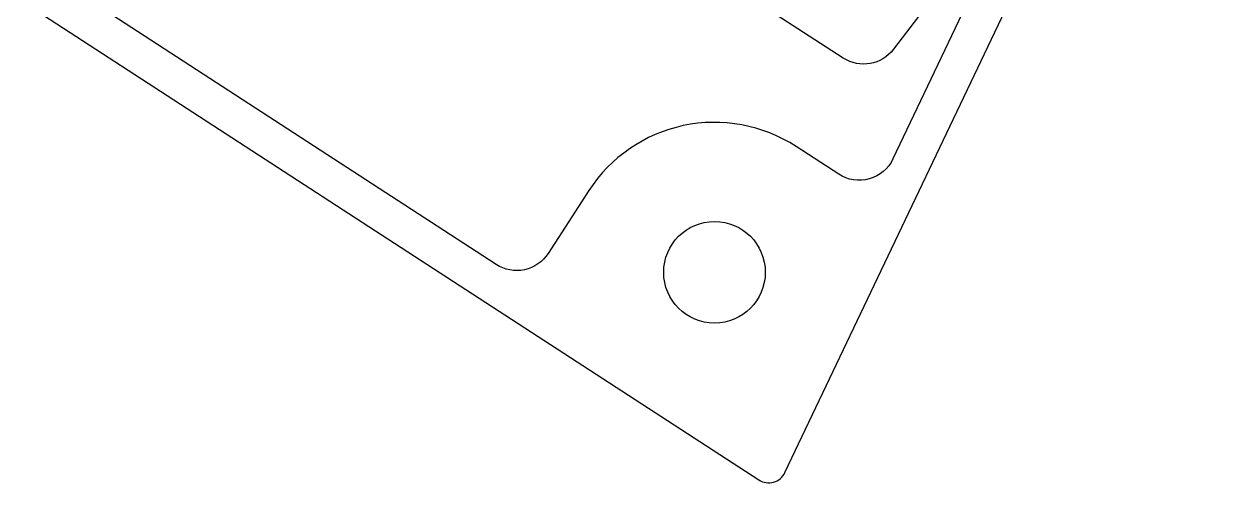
# Model space of a CAD drawing. Header units: millimetres. Extents: x -219 to 14, y 168 to 388.
# Drawn here: x -88.7 to -37.5, y 168.4 to 187.8 of the extents above; entities that cross this region are included whole.
import ezdxf

# ---------------------------------------------------------------- set-up
doc = ezdxf.new("R2010")
doc.units = ezdxf.units.MM
doc.layers.get('0').update_dxf_attribs({"linetype": 'CONTINUOUS'})

msp = doc.modelspace()

# ---------------------------------------------------------------- linework, layer by layer
for points in [[(-54.922, 280.386, -0.414214), (-54.455, 278.19), (-71.634, 251.733, 0.325768), (-71.432, 247.998), (-39.882, 209.286, -0.28994), (-39.68, 207.6), (-51.84, 182.1, -0.453094), (-54.138, 181.452), (-55.947, 182.627, 0.414214), (-64.731, 180.759), (-66.46, 178.096, -0.414214), (-68.656, 177.629), (-97.674, 196.471, -0.414214), (-98.141, 198.667), (-95.547, 202.661, 0.361395), (-96.5, 210.724), (-109.427, 222.998, 0.045941), (-109.656, 223.178), (-138.825, 242.118, -0.414214)], [(-163.016, 255.933), (-110.809, 222.035, -0.198912), (-108.607, 218.831), (-104.441, 199.238, 0.198912), (-104.111, 198.757), (-57.519, 168.505, 0.453094), (-56.416, 168.816), (-37.589, 208.295, 0.28994), (-37.686, 209.105), (-68.594, 247.028, -0.325768), (-68.916, 253.003), (-51.637, 279.616, 0.414214)]]:
    msp.add_lwpolyline(points, format="xyb")
msp.add_lwpolyline([(-55.208, 199.16), (-48.512, 206.974, -0.375902), (-46.442, 207.273), (-43.181, 205.155, -0.435698), (-42.781, 202.865), (-48.269, 195.626, 0.118903), (-48.567, 194.944), (-49.404, 190.216, -0.118903), (-49.702, 189.533), (-51.815, 186.747, -0.39305), (-53.944, 186.374), (-58.23, 189.157, -0.367752), (-58.818, 191.128), (-55.455, 198.766, -0.073568)], format="xyb", close=True)
msp.add_circle((-59.405, 177.301), 2.153)

doc.saveas('drawing.dxf')
